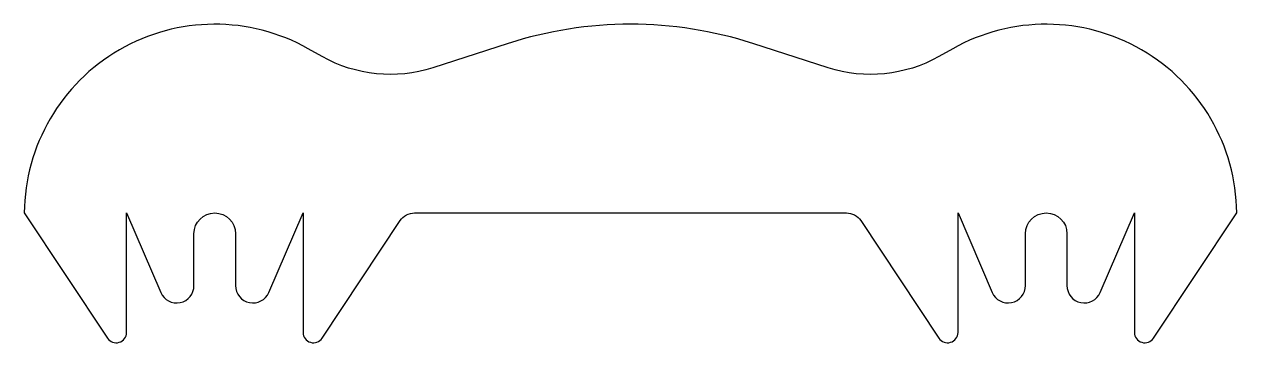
# Model space of a CAD drawing. Extents: x 159.6 to 194.6, y 229.4 to 238.6.
import ezdxf

# ---------------------------------------------------------------- set-up
doc = ezdxf.new("R2010")
doc.units = 0
doc.layers.add('ANA', color=220, linetype='CONTINUOUS')

msp = doc.modelspace()

# ---------------------------------------------------------------- linework, layer by layer
at = {"layer": 'ANA', "color": 7}
msp.add_lwpolyline([(186.591, 233.149), (187.578, 230.852, 0.815242), (188.537, 231.049), (188.537, 232.549, -1), (189.737, 232.549), (189.737, 231.049, 0.815242), (190.697, 230.852), (191.684, 233.149), (191.684, 229.699, 0.742562), (192.234, 229.533), (194.637, 233.149, 0.570859), (186.438, 237.891), (186.035, 237.664, -0.20922), (182.844, 237.342), (180.666, 238.044, 0.078128), (177.137, 238.599, 0.078128), (173.609, 238.044), (171.43, 237.342, -0.20922), (168.24, 237.664), (167.837, 237.891, 0.570859), (159.638, 233.149), (162.041, 229.533, 0.742562), (162.591, 229.699), (162.591, 233.149), (163.578, 230.852, 0.815242), (164.537, 231.049), (164.537, 232.549, -1), (165.737, 232.549), (165.737, 231.049, 0.815242), (166.697, 230.852), (167.684, 233.149), (167.684, 229.699, 0.742562), (168.234, 229.533), (170.489, 232.926, -0.251112), (170.905, 233.149), (177.137, 233.149), (183.369, 233.149, -0.251112), (183.786, 232.926), (186.041, 229.533, 0.742562), (186.591, 229.699)], format="xyb", close=True, dxfattribs=at)

doc.saveas('drawing.dxf')
